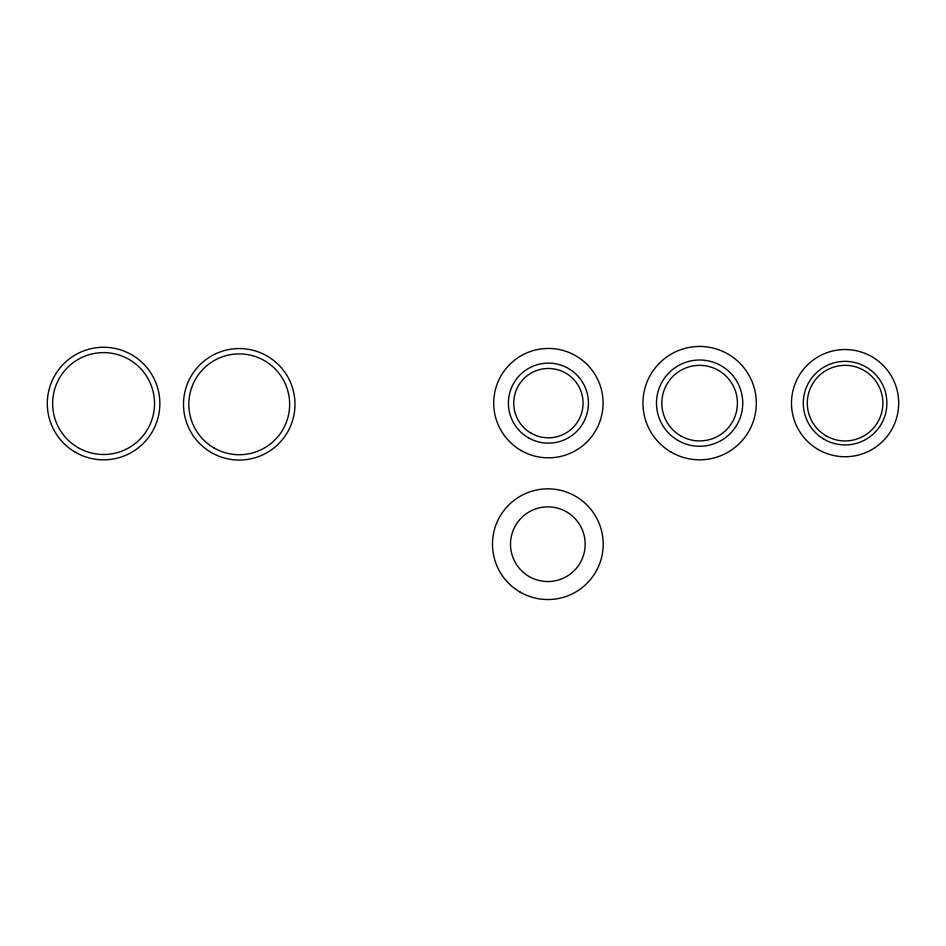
<?xml version="1.0" encoding="UTF-8"?>
<svg xmlns="http://www.w3.org/2000/svg" width="946" height="946" viewBox="0 0 946 946"><rect width="100%" height="100%" fill="white"/><g stroke="black" fill="none" stroke-linecap="round" stroke-linejoin="round"><path stroke-width="1.42" d="M529.181 576.54A37.343 37.343 0 0 0 585.184 544.198A37.343 37.343 0 0 0 529.181 511.857A37.343 37.343 0 0 0 529.181 576.54M520.17 592.125A55.341 55.341 0 0 0 603.193 544.198A55.341 55.341 0 0 0 520.17 496.26A55.341 55.341 0 0 0 520.17 592.125M78.104 447.671A50.942 50.942 0 0 0 154.529 403.552A50.942 50.942 0 0 0 78.104 359.433A50.942 50.942 0 0 0 78.104 447.671M75.444 452.294A56.275 56.275 0 0 0 159.862 403.552A56.275 56.275 0 0 0 75.444 354.809A56.275 56.275 0 0 0 75.444 452.294M211.372 452.578A55.743 55.743 0 0 0 294.986 404.309A55.743 55.743 0 0 0 211.372 356.027A55.743 55.743 0 0 0 211.372 452.578M214.033 447.966A50.41 50.41 0 0 0 289.653 404.309A50.41 50.41 0 0 0 214.033 360.651A50.41 50.41 0 0 0 214.033 447.966M818.278 449.563A53.615 53.615 0 0 0 898.7 403.138A53.615 53.615 0 0 0 818.278 356.713A53.615 53.615 0 0 0 818.278 449.563M824.191 439.334A41.801 41.801 0 0 0 886.887 403.138A41.801 41.801 0 0 0 824.191 366.942A41.801 41.801 0 0 0 824.191 439.334M826.189 435.87A37.793 37.793 0 0 0 882.878 403.138A37.793 37.793 0 0 0 826.189 370.406A37.793 37.793 0 0 0 826.189 435.87M671.282 452.223A56.677 56.677 0 0 0 756.303 403.138A56.677 56.677 0 0 0 671.282 354.052A56.677 56.677 0 0 0 671.282 452.223M678.057 440.493A43.126 43.126 0 0 0 742.752 403.138A43.126 43.126 0 0 0 678.057 365.783A43.126 43.126 0 0 0 678.057 440.493M680.73 435.87A37.793 37.793 0 0 0 737.419 403.138A37.793 37.793 0 0 0 680.73 370.406A37.793 37.793 0 0 0 680.73 435.87M521.069 450.497A54.679 54.679 0 0 0 603.087 403.138A54.679 54.679 0 0 0 521.069 355.779A54.679 54.679 0 0 0 521.069 450.497M528.4 437.785A40.004 40.004 0 0 0 588.412 403.138A40.004 40.004 0 0 0 528.4 368.491A40.004 40.004 0 0 0 528.4 437.785M531.073 433.162A34.671 34.671 0 0 0 583.079 403.138A34.671 34.671 0 0 0 531.073 373.114A34.671 34.671 0 0 0 531.073 433.162"/></g></svg>
